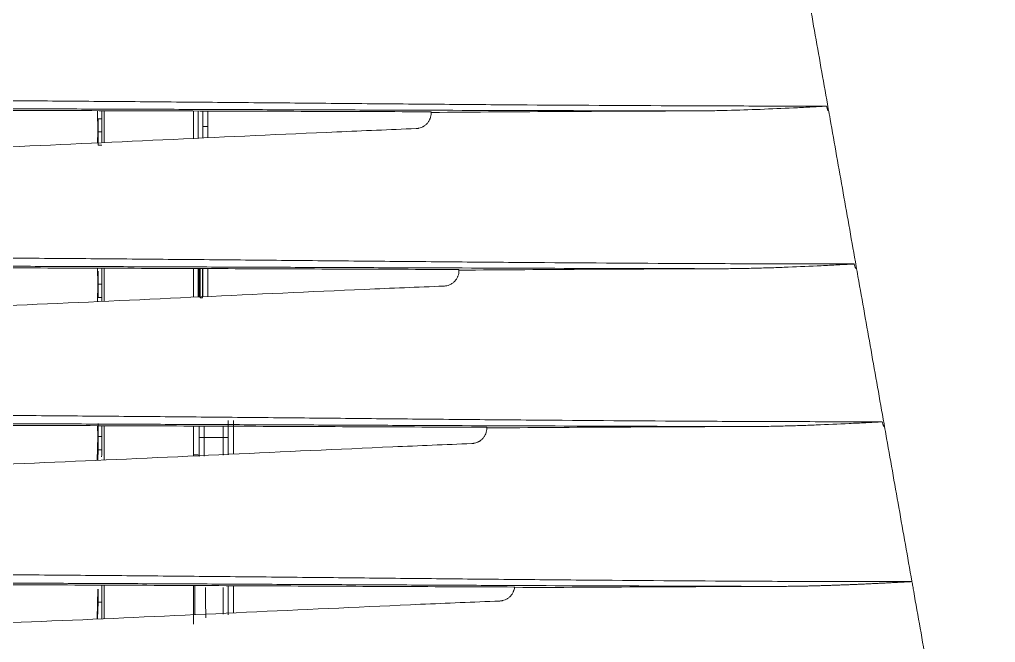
# Model space of a CAD drawing. Header units: inches. Extents: x 3778 to 56227, y -16914 to 35091.
# Drawn here: x 47542.5 to 47638.9, y -10951.8 to -10890.2 of the extents above; entities that cross this region are included whole.
import ezdxf

# ---------------------------------------------------------------- set-up
doc = ezdxf.new("R2010")
doc.units = ezdxf.units.IN
doc.header["$LTSCALE"] = 100
doc.header["$MEASUREMENT"] = 0
doc.layers.add('2-con', color=2, linetype='Continuous')
doc.layers.add('mark-B', color=2, linetype='Continuous', lineweight=20)

# ---------------------------------------------------------------- blocks, each defined once
blk = doc.blocks.new('무풍1way 일반')
at = {"layer": 'mark-B'}
for p, q in [((-430.617, -103.856), (-430.617, -100.026)), ((-430.617, -103.856), (-430.617, -100.026)), ((-434.542, -101.149), (-434.542, -103.838)), ((-434.542, -101.149), (-434.542, -103.838)), ((-434.04, -103.84), (-434.04, -101.126)), ((-434.04, -103.84), (-434.04, -101.126)), ((-430.746, -100.981), (-430.741, -103.855)), ((-430.746, -100.981), (-430.741, -103.855)), ((-430.593, -100.976), (-430.593, -103.856)), ((-421.772, -103.896), (-421.772, -100.613)), ((-421.553, -103.897), (-421.553, -100.604)), ((-421.178, -102.206), (-421.129, -100.586)), ((-421.165, -103.509), (-421.077, -100.584)), ((-430.617, -102.203), (-430.593, -102.227)), ((-421.553, -102.206), (-421.178, -102.206)), ((-430.593, -116.66), (-430.593, -119.619)), ((-421.772, -119.655), (-421.772, -116.29)), ((-421.522, -116.57), (-421.54, -116.778)), ((-421.178, -117.268), (-421.148, -116.264)), ((-421.165, -118.571), (-421.095, -116.262)), ((-434.542, -116.836), (-434.542, -120.162)), ((-434.542, -116.836), (-434.542, -120.162)), ((-434.04, -120.162), (-434.04, -116.813)), ((-434.04, -120.162), (-434.04, -116.813)), ((-431.054, -116.79), (-430.593, -116.79)), ((-431.054, -116.79), (-430.593, -116.79)), ((-421.553, -119.656), (-421.553, -117.133)), ((-421.553, -117.268), (-421.178, -117.268)), ((-433.53, -118.502), (-434.032, -118.502)), ((-434.032, -118.502), (-434.032, -119.604)), ((-433.53, -118.502), (-434.032, -118.502)), ((-434.032, -118.502), (-434.032, -119.604)), ((-433.53, -119.606), (-433.53, -118.502)), ((-431.662, -118.502), (-433.53, -118.502)), ((-433.53, -119.606), (-433.53, -118.502)), ((-431.662, -118.502), (-433.53, -118.502)), ((-431.662, -118.502), (-431.662, -119.613)), ((-431.662, -118.502), (-431.16, -118.502)), ((-431.662, -118.502), (-431.662, -119.613)), ((-431.662, -118.502), (-431.16, -118.502)), ((-431.16, -119.615), (-431.16, -118.502)), ((-431.16, -119.615), (-431.16, -118.502)), ((-421.553, -118.572), (-421.192, -118.572)), ((-421.132, -119.656), (-421.165, -118.571)), ((-421.772, -135.221), (-421.772, -131.968)), ((-421.553, -135.221), (-421.553, -131.958)), ((-421.165, -133.633), (-421.114, -131.939)), ((-432.025, -132.41), (-432.025, -135.182)), ((-432.025, -132.41), (-432.025, -135.182)), ((-431.523, -135.184), (-431.523, -132.388)), ((-431.523, -135.184), (-431.523, -132.388)), ((-431.265, -132.305), (-431.493, -132.305)), ((-431.265, -132.305), (-431.493, -132.305)), ((-431.493, -132.311), (-431.493, -135.184)), ((-431.493, -132.311), (-431.493, -135.184)), ((-431.265, -135.185), (-431.265, -132.305)), ((-431.265, -135.185), (-431.265, -132.305)), ((-431.247, -132.376), (-431.247, -135.185)), ((-431.247, -132.376), (-431.247, -135.185)), ((-431.16, -135.185), (-431.16, -132.372)), ((-431.16, -135.185), (-431.16, -132.372)), ((-431.054, -135.186), (-431.054, -132.367)), ((-431.054, -135.186), (-431.054, -132.367)), ((-430.593, -132.349), (-430.593, -135.189)), ((-421.553, -132.33), (-421.178, -132.33)), ((-421.553, -133.634), (-421.192, -133.634)), ((-421.117, -135.222), (-421.165, -133.633)), ((-421.553, -147.392), (-421.178, -147.392)), ((-432.025, -149.218), (-432.025, -148.096)), ((-432.025, -149.218), (-432.025, -148.096)), ((-431.523, -148.074), (-431.523, -149.218)), ((-431.523, -148.074), (-431.523, -149.218)), ((-431.054, -150.757), (-431.054, -148.053)), ((-431.054, -150.757), (-431.054, -148.053)), ((-430.593, -148.032), (-430.593, -150.76)), ((-421.772, -150.788), (-421.772, -147.638)), ((-421.553, -150.789), (-421.553, -147.628)), ((-421.165, -148.695), (-421.132, -147.608)), ((-431.523, -149.218), (-432.025, -149.218)), ((-432.025, -149.218), (-432.025, -150.754)), ((-431.523, -149.218), (-432.025, -149.218)), ((-432.025, -149.218), (-432.025, -150.754)), ((-431.523, -150.756), (-431.523, -149.218)), ((-431.523, -150.756), (-431.523, -149.218)), ((-421.553, -148.696), (-421.192, -148.696)), ((-421.102, -150.79), (-421.165, -148.695)), ((-421.553, -150), (-421.178, -150))]:
    blk.add_line(p, q, dxfattribs=at)
for centre, major_axis, ratio, start_param, end_param in [((-434.041, -112.86), (0, -18.073), 0.000394, 2.098791, 2.290284), ((-434.041, -112.86), (0, -18.073), 0.000394, 2.098791, 2.290284), ((-433.539, -112.86), (0, 18.575), 0.000394, 5.23084, 5.404171), ((-433.539, -112.86), (0, 18.575), 0.000394, 5.23084, 5.404171), ((-432.068, -112.86), (0, -18.575), 0.017916, 2.089076, 2.28753), ((-432.068, -112.86), (0, -18.575), 0.017916, 2.089076, 2.28753), ((-421.165, -103.51), (0, -1.506), 0.017455, 3.665191, 4.712389), ((-431.846, -118.502), (0, -10.041), 0.018308, 1.570796, 1.757918), ((-431.846, -118.502), (0, -10.041), 0.018308, 1.570796, 1.757918), ((-431.344, -118.502), (0, -10.543), 0.017455, 1.570796, 1.751234), ((-431.344, -118.502), (0, -10.543), 0.017455, 1.570796, 1.751234), ((-434.036, -118.502), (0, -9.539), 0.000394, 1.570796, 1.751471), ((-434.036, -118.502), (0, -9.539), 0.000394, 1.570796, 1.751471), ((-433.534, -118.502), (0, 10.041), 0.000394, 4.712389, 4.887435), ((-433.534, -118.502), (0, 10.041), 0.000394, 4.712389, 4.887435), ((-421.165, -118.572), (0, -1.506), 0.017455, 3.665191, 4.712389), ((-421.165, -118.572), (0, -1.506), 0.017455, 4.712389, 5.759587), ((-421.165, -133.634), (0, -1.506), 0.017455, 3.665191, 4.712389), ((-421.165, -133.634), (0, -1.506), 0.017455, 4.712389, 5.759587), ((-421.165, -148.696), (0, -1.506), 0.017455, 3.665191, 4.712389), ((-421.165, -148.696), (0, -1.506), 0.017455, 4.712389, 5.759587)]:
    blk.add_ellipse(centre, major_axis=major_axis, ratio=ratio, start_param=start_param, end_param=end_param, dxfattribs=at)
for points, knots in [([(-547.103, -68.744), (-545.452, -78.159), (-543.8, -87.574), (-540.495, -106.405), (-538.843, -115.821), (-535.536, -134.653), (-533.883, -144.069), (-530.575, -162.903), (-528.921, -172.319), (-523.956, -200.571), (-520.646, -219.406), (-515.677, -247.659), (-514.02, -257.077), (-511.535, -271.205), (-510.706, -275.914), (-509.463, -282.978), (-509.049, -285.332), (-508.22, -290.042), (-507.806, -292.396), (-507.391, -294.751)], [0, 0, 0, 0, 0.125, 0.125, 0.25, 0.25, 0.375, 0.375, 0.5, 0.5, 0.75, 0.75, 0.875, 0.875, 0.9375, 0.9375, 0.96875, 0.96875, 1, 1, 1, 1]), ([(-547.103, -68.744), (-545.452, -78.159), (-543.8, -87.574), (-540.495, -106.405), (-538.843, -115.821), (-535.536, -134.653), (-533.883, -144.069), (-530.575, -162.903), (-528.921, -172.319), (-523.956, -200.571), (-520.646, -219.406), (-515.677, -247.659), (-514.02, -257.077), (-511.535, -271.205), (-510.706, -275.914), (-509.463, -282.978), (-509.049, -285.332), (-508.22, -290.042), (-507.806, -292.396), (-507.391, -294.751)], [0, 0, 0, 0, 0.125, 0.125, 0.25, 0.25, 0.375, 0.375, 0.5, 0.5, 0.75, 0.75, 0.875, 0.875, 0.9375, 0.9375, 0.96875, 0.96875, 1, 1, 1, 1]), ([(-506.168, -252.885), (-507.106, -247.71), (-509.735, -233.164), (-514.015, -209.239), (-518.986, -181.108), (-523.904, -152.97), (-528.766, -124.824), (-533.565, -96.669), (-536.717, -77.892), (-538.289, -68.503)], [0, 0, 0, 0, 0.084285, 0.236904, 0.389524, 0.542143, 0.694762, 0.847381, 1, 1, 1, 1]), ([(-504.34, -88.71), (-503.91, -91.137), (-503.052, -95.99), (-502.194, -100.843), (-501.764, -103.27)], [0, 0, 0, 0, 0.5, 1, 1, 1, 1]), ([(-371.951, -99.253), (-377.376, -99.253), (-388.224, -99.379), (-404.466, -99.85), (-420.673, -100.509), (-436.858, -101.262), (-450.248, -101.884), (-458.251, -102.222), (-460.855, -102.326)], [0, 0, 0, 0, 0.182418, 0.364836, 0.547254, 0.729672, 0.91209, 1, 1, 1, 1]), ([(-538.937, -101.2), (-538.207, -105.348), (-537.478, -109.497), (-536.019, -117.794), (-535.29, -121.943), (-533.101, -134.39), (-531.642, -142.687), (-527.263, -167.582), (-524.342, -184.179), (-518.497, -217.373), (-515.573, -233.971), (-511.188, -258.87), (-509.727, -267.17), (-508.084, -276.507), (-507.901, -277.545), (-507.536, -279.62), (-507.353, -280.657), (-506.989, -282.732), (-506.807, -283.77), (-506.532, -285.326), (-506.441, -285.845), (-506.257, -286.882), (-505.981, -288.438), (-505.706, -289.994), (-505.435, -291.551), (-505.345, -292.07), (-505.209, -292.848), (-505.163, -293.107), (-505.07, -293.626), (-505.023, -293.885), (-504.88, -294.662), (-504.78, -295.179), (-504.619, -295.952), (-504.564, -296.209), (-504.448, -296.722), (-504.267, -297.49), (-504.066, -298.253), (-503.852, -299.012), (-503.742, -299.391), (-503.608, -299.832), (-503.54, -300.052), (-503.505, -300.162), (-503.49, -300.209), (-503.481, -300.241), (-503.476, -300.257), (-503.471, -300.272)], [0, 0, 0, 0, 0.0625, 0.0625, 0.125, 0.125, 0.25, 0.25, 0.5, 0.5, 0.75, 0.75, 0.875, 0.875, 0.890625, 0.890625, 0.90625, 0.90625, 0.921875, 0.921875, 0.929687, 0.929687, 0.9375, 0.953125, 0.953125, 0.960937, 0.960937, 0.964844, 0.964844, 0.96875, 0.96875, 0.976562, 0.976562, 0.980469, 0.980469, 0.984375, 0.992188, 0.992188, 0.996094, 0.998047, 0.999023, 0.999512, 0.999756, 0.999756, 1, 1, 1, 1]), ([(-504.401, -300.59), (-504.719, -299.585), (-505.005, -298.571), (-505.319, -297.294), (-505.379, -297.038), (-505.496, -296.525), (-505.552, -296.268), (-505.714, -295.495), (-505.815, -294.978), (-505.959, -294.201), (-506.007, -293.941), (-506.1, -293.423), (-506.146, -293.163), (-506.282, -292.384), (-506.372, -291.865), (-506.643, -290.307), (-506.918, -288.75), (-507.194, -287.194), (-507.378, -286.156), (-507.47, -285.637), (-507.744, -284.08), (-507.927, -283.041), (-508.292, -280.965), (-508.474, -279.927), (-508.839, -277.851), (-509.022, -276.813), (-510.666, -267.47), (-512.128, -259.165), (-516.515, -234.252), (-519.441, -217.645), (-525.288, -184.431), (-528.21, -167.824), (-532.591, -142.915), (-534.05, -134.612), (-536.24, -122.159), (-536.969, -118.007), (-538.428, -109.705), (-539.158, -105.554), (-539.888, -101.403)], [0, 0, 0, 0, 0.015625, 0.015625, 0.019531, 0.019531, 0.023437, 0.023437, 0.03125, 0.03125, 0.035156, 0.035156, 0.039062, 0.039062, 0.046875, 0.046875, 0.0625, 0.070312, 0.070312, 0.078125, 0.078125, 0.09375, 0.09375, 0.109375, 0.109375, 0.125, 0.125, 0.25, 0.25, 0.5, 0.5, 0.75, 0.75, 0.875, 0.875, 0.9375, 0.9375, 1, 1, 1, 1]), ([(-462.325, -103.716), (-462.318, -103.625), (-462.302, -103.535), (-462.267, -103.404), (-462.253, -103.36), (-462.229, -103.296), (-462.221, -103.275), (-462.203, -103.232), (-462.193, -103.211), (-462.143, -103.108), (-462.096, -103.029), (-462.015, -102.918), (-461.986, -102.883), (-461.94, -102.83), (-461.924, -102.813), (-461.892, -102.78), (-461.876, -102.764), (-461.792, -102.684), (-461.719, -102.627), (-461.603, -102.552), (-461.563, -102.528), (-461.48, -102.484), (-461.438, -102.464), (-461.31, -102.411), (-461.222, -102.383), (-461.109, -102.357), (-461.086, -102.353), (-461.04, -102.345), (-461.017, -102.341), (-460.948, -102.332), (-460.901, -102.328), (-460.855, -102.326)], [0, 0, 0, 0, 0.125, 0.125, 0.1875, 0.1875, 0.21875, 0.21875, 0.25, 0.25, 0.375, 0.375, 0.4375, 0.4375, 0.46875, 0.46875, 0.5, 0.5, 0.625, 0.625, 0.6875, 0.6875, 0.75, 0.75, 0.875, 0.875, 0.90625, 0.90625, 0.9375, 0.9375, 1, 1, 1, 1]), ([(-501.593, -104.241), (-501.505, -104.236), (-501.329, -104.227), (-501.068, -104.214), (-500.809, -104.2), (-500.553, -104.187), (-500.299, -104.174), (-500.048, -104.161), (-499.8, -104.148), (-499.554, -104.136), (-499.31, -104.123), (-499.07, -104.111), (-498.832, -104.1), (-498.596, -104.088), (-498.363, -104.077), (-498.133, -104.065), (-497.905, -104.054), (-497.68, -104.044), (-497.457, -104.033), (-497.238, -104.023), (-497.02, -104.013), (-496.805, -104.003), (-496.593, -103.994), (-496.384, -103.984), (-496.177, -103.975), (-495.973, -103.966), (-495.771, -103.958), (-495.572, -103.949), (-495.375, -103.941), (-495.181, -103.934), (-494.917, -103.923), (-494.582, -103.91), (-494.179, -103.895), (-493.78, -103.881), (-493.386, -103.868), (-492.998, -103.856), (-492.614, -103.844), (-492.234, -103.833), (-491.86, -103.823), (-491.491, -103.814), (-491.126, -103.806), (-490.766, -103.799), (-490.411, -103.792), (-490.061, -103.786), (-489.716, -103.781), (-489.376, -103.778), (-489.04, -103.774), (-488.709, -103.772), (-488.491, -103.771), (-488.382, -103.771)], [0, 0, 0, 0, 0.019996, 0.039795, 0.059398, 0.078804, 0.098014, 0.117027, 0.135843, 0.154462, 0.172885, 0.191111, 0.20914, 0.226972, 0.244608, 0.262047, 0.279289, 0.296334, 0.313182, 0.329833, 0.346288, 0.362545, 0.378606, 0.394469, 0.410136, 0.425606, 0.440878, 0.455954, 0.470833, 0.485515, 0.5, 0.530904, 0.561441, 0.591609, 0.62141, 0.650842, 0.679907, 0.708603, 0.736932, 0.764893, 0.792486, 0.819711, 0.846569, 0.873059, 0.899182, 0.924937, 0.950325, 0.975346, 1, 1, 1, 1]), ([(-462.319, -103.643), (-466.656, -103.674), (-470.997, -103.7), (-477.512, -103.733), (-479.685, -103.742), (-484.032, -103.759), (-486.207, -103.765), (-488.382, -103.771)], [0, 0, 0, 0, 0.5, 0.5, 0.75, 0.75, 1, 1, 1, 1]), ([(-488.382, -103.771), (-483.482, -103.781), (-478.585, -103.796), (-468.796, -103.832), (-463.904, -103.853), (-456.567, -103.887), (-454.122, -103.899), (-449.233, -103.923), (-446.788, -103.935), (-441.899, -103.959), (-437.01, -103.984), (-429.675, -104.02), (-424.785, -104.043), (-419.893, -104.066), (-417.447, -104.076), (-412.554, -104.097), (-410.107, -104.106), (-405.213, -104.124), (-402.765, -104.133), (-395.421, -104.155), (-390.524, -104.168), (-383.176, -104.18), (-380.726, -104.183), (-375.825, -104.188), (-373.374, -104.189), (-370.922, -104.189)], [0, 0, 0, 0, 0.125, 0.125, 0.25, 0.25, 0.3125, 0.3125, 0.375, 0.375, 0.4375, 0.5, 0.5625, 0.5625, 0.625, 0.625, 0.6875, 0.6875, 0.75, 0.75, 0.875, 0.875, 0.9375, 0.9375, 1, 1, 1, 1]), ([(-462.299, -103.709), (-458.5, -103.725), (-454.703, -103.743), (-447.11, -103.778), (-443.314, -103.796), (-435.721, -103.833), (-431.925, -103.851), (-424.331, -103.885), (-420.533, -103.902), (-412.936, -103.933), (-409.137, -103.948), (-401.537, -103.974), (-397.736, -103.985), (-390.132, -104.003), (-386.328, -104.011), (-381.572, -104.017), (-380.621, -104.018), (-378.718, -104.02), (-377.767, -104.021), (-374.913, -104.023), (-373.01, -104.024), (-371.108, -104.024)], [0, 0, 0, 0, 0.125, 0.125, 0.25, 0.25, 0.375, 0.375, 0.5, 0.5, 0.625, 0.625, 0.75, 0.75, 0.875, 0.875, 0.90625, 0.90625, 0.9375, 0.9375, 1, 1, 1, 1]), ([(-370.922, -105.072), (-371.007, -105.072), (-371.093, -105.072), (-371.263, -105.072), (-371.519, -105.072), (-372.115, -105.072), (-373.308, -105.072), (-375.693, -105.071), (-377.738, -105.068), (-381.826, -105.062), (-384.551, -105.056), (-392.724, -105.031), (-398.171, -105.007), (-406.339, -104.961), (-409.062, -104.944), (-414.506, -104.906), (-417.227, -104.885), (-422.669, -104.841), (-425.39, -104.818), (-430.83, -104.769), (-433.55, -104.743), (-438.989, -104.69), (-441.708, -104.662), (-447.147, -104.607), (-449.866, -104.579), (-455.306, -104.524), (-458.025, -104.497), (-463.466, -104.446), (-466.187, -104.421), (-474.35, -104.352), (-479.793, -104.313), (-487.964, -104.272), (-490.688, -104.261), (-496.139, -104.246), (-498.865, -104.242), (-501.592, -104.241)], [0, 0, 0, 0, 0.001953, 0.001953, 0.003906, 0.007812, 0.015625, 0.03125, 0.0625, 0.0625, 0.125, 0.125, 0.25, 0.25, 0.3125, 0.3125, 0.375, 0.375, 0.4375, 0.4375, 0.5, 0.5, 0.5625, 0.5625, 0.625, 0.625, 0.6875, 0.6875, 0.75, 0.75, 0.875, 0.875, 0.9375, 0.9375, 1, 1, 1, 1]), ([(-501.587, -104.274), (-501.158, -106.701), (-500.299, -111.554), (-499.441, -116.407), (-499.012, -118.834)], [0, 0, 0, 0, 0.5, 1, 1, 1, 1]), ([(-369.199, -114.817), (-374.625, -114.817), (-385.477, -114.943), (-401.72, -115.414), (-417.924, -116.073), (-434.105, -116.826), (-447.493, -117.448), (-455.497, -117.786), (-458.102, -117.89)], [0, 0, 0, 0, 0.182407, 0.364815, 0.547222, 0.72963, 0.912037, 1, 1, 1, 1]), ([(-421.54, -116.778), (-421.54, -116.781), (-421.54, -116.785), (-421.541, -116.793), (-421.542, -116.801), (-421.542, -116.808), (-421.543, -116.816), (-421.543, -116.824), (-421.544, -116.833), (-421.544, -116.841), (-421.545, -116.849), (-421.545, -116.857), (-421.546, -116.866), (-421.546, -116.875), (-421.547, -116.883), (-421.547, -116.892), (-421.548, -116.901), (-421.548, -116.91), (-421.548, -116.919), (-421.549, -116.928), (-421.549, -116.937), (-421.549, -116.946), (-421.55, -116.955), (-421.55, -116.964), (-421.55, -116.974), (-421.551, -116.983), (-421.551, -116.992), (-421.551, -117.001), (-421.551, -117.011), (-421.551, -117.02), (-421.552, -117.03), (-421.552, -117.039), (-421.552, -117.048), (-421.552, -117.058), (-421.552, -117.067), (-421.552, -117.077), (-421.552, -117.086), (-421.553, -117.096), (-421.553, -117.105), (-421.553, -117.114), (-421.553, -117.124), (-421.553, -117.13), (-421.553, -117.133)], [0, 0, 0, 0, 0.026365, 0.052659, 0.078883, 0.105036, 0.131119, 0.157131, 0.183073, 0.208944, 0.234745, 0.260475, 0.286136, 0.311726, 0.337246, 0.362696, 0.388076, 0.413386, 0.438627, 0.463797, 0.488898, 0.513928, 0.53889, 0.563781, 0.588603, 0.613356, 0.638039, 0.662653, 0.687198, 0.711673, 0.736079, 0.760416, 0.784684, 0.808883, 0.833013, 0.857074, 0.881067, 0.904991, 0.928846, 0.952632, 0.97635, 1, 1, 1, 1]), ([(-459.573, -119.282), (-459.567, -119.19), (-459.551, -119.101), (-459.516, -118.969), (-459.502, -118.926), (-459.478, -118.861), (-459.469, -118.84), (-459.451, -118.798), (-459.442, -118.776), (-459.392, -118.673), (-459.344, -118.594), (-459.263, -118.483), (-459.234, -118.447), (-459.188, -118.395), (-459.172, -118.378), (-459.14, -118.344), (-459.123, -118.328), (-459.039, -118.248), (-458.967, -118.191), (-458.869, -118.128), (-458.85, -118.116), (-458.81, -118.092), (-458.789, -118.081), (-458.727, -118.048), (-458.685, -118.028), (-458.557, -117.975), (-458.469, -117.947), (-458.355, -117.921), (-458.332, -117.917), (-458.286, -117.909), (-458.263, -117.905), (-458.194, -117.896), (-458.148, -117.892), (-458.102, -117.89)], [0, 0, 0, 0, 0.125, 0.125, 0.1875, 0.1875, 0.21875, 0.21875, 0.25, 0.25, 0.375, 0.375, 0.4375, 0.4375, 0.46875, 0.46875, 0.5, 0.5, 0.625, 0.625, 0.65625, 0.65625, 0.6875, 0.6875, 0.75, 0.75, 0.875, 0.875, 0.90625, 0.90625, 0.9375, 0.9375, 1, 1, 1, 1]), ([(-498.658, -120.044), (-498.658, -120.044), (-498.658, -120.043), (-498.657, -120.043), (-498.657, -120.043), (-498.656, -120.043), (-498.656, -120.042), (-498.654, -120.042), (-498.653, -120.042), (-498.65, -120.041), (-498.648, -120.041), (-498.642, -120.04), (-498.637, -120.04), (-498.625, -120.038), (-498.616, -120.038), (-498.591, -120.036), (-498.574, -120.034), (-498.523, -120.031), (-498.489, -120.029), (-498.387, -120.023), (-498.319, -120.019), (-498.115, -120.008), (-497.979, -120.001), (-497.572, -119.979), (-497.3, -119.965), (-496.484, -119.923), (-495.94, -119.896), (-494.309, -119.817), (-493.221, -119.768), (-491.589, -119.704), (-491.045, -119.685), (-489.957, -119.649), (-489.413, -119.633), (-488.325, -119.606), (-487.781, -119.595), (-486.693, -119.579), (-486.149, -119.573), (-485.605, -119.572)], [0, 0, 0, 0, 0.000061, 0.000061, 0.000122, 0.000122, 0.000244, 0.000244, 0.000488, 0.000488, 0.000977, 0.000977, 0.001953, 0.001953, 0.003906, 0.003906, 0.007813, 0.007813, 0.015625, 0.015625, 0.03125, 0.03125, 0.0625, 0.0625, 0.125, 0.125, 0.25, 0.25, 0.5, 0.5, 0.625, 0.625, 0.75, 0.75, 0.875, 0.875, 1, 1, 1, 1]), ([(-485.605, -119.572), (-483.433, -119.566), (-481.261, -119.558), (-476.921, -119.54), (-474.752, -119.53), (-468.247, -119.495), (-463.914, -119.467), (-459.585, -119.433)], [0, 0, 0, 0, 0.25, 0.25, 0.5, 0.5, 1, 1, 1, 1]), ([(-485.605, -119.572), (-480.706, -119.581), (-475.809, -119.594), (-466.02, -119.626), (-461.127, -119.644), (-453.79, -119.675), (-451.344, -119.685), (-446.453, -119.706), (-444.008, -119.717), (-439.117, -119.739), (-434.227, -119.761), (-426.89, -119.792), (-421.998, -119.813), (-417.106, -119.832), (-414.659, -119.841), (-409.765, -119.859), (-407.318, -119.868), (-402.423, -119.883), (-399.975, -119.89), (-392.631, -119.91), (-387.734, -119.921), (-380.387, -119.931), (-377.937, -119.934), (-373.037, -119.938), (-370.587, -119.939), (-368.136, -119.939)], [0, 0, 0, 0, 0.125, 0.125, 0.25, 0.25, 0.3125, 0.3125, 0.375, 0.375, 0.4375, 0.5, 0.5625, 0.5625, 0.625, 0.625, 0.6875, 0.6875, 0.75, 0.75, 0.875, 0.875, 0.9375, 0.9375, 1, 1, 1, 1]), ([(-459.564, -119.5), (-455.764, -119.514), (-451.964, -119.53), (-444.365, -119.561), (-440.566, -119.577), (-432.968, -119.609), (-429.169, -119.624), (-421.569, -119.655), (-417.769, -119.669), (-410.168, -119.696), (-406.366, -119.709), (-398.762, -119.731), (-394.959, -119.74), (-387.351, -119.756), (-383.546, -119.762), (-377.838, -119.769), (-375.935, -119.77), (-372.129, -119.772), (-370.226, -119.773), (-368.323, -119.773)], [0, 0, 0, 0, 0.125, 0.125, 0.25, 0.25, 0.375, 0.375, 0.5, 0.5, 0.625, 0.625, 0.75, 0.75, 0.875, 0.875, 0.9375, 0.9375, 1, 1, 1, 1]), ([(-498.834, -119.838), (-498.405, -122.265), (-497.546, -127.118), (-496.688, -131.971), (-496.259, -134.398)], [0, 0, 0, 0, 0.5, 1, 1, 1, 1]), ([(-368.136, -120.823), (-368.221, -120.823), (-368.307, -120.823), (-368.477, -120.823), (-368.732, -120.823), (-369.328, -120.823), (-370.519, -120.823), (-372.901, -120.822), (-374.942, -120.82), (-379.025, -120.814), (-381.746, -120.808), (-389.909, -120.786), (-395.349, -120.764), (-403.508, -120.721), (-406.227, -120.706), (-411.665, -120.671), (-414.384, -120.652), (-419.821, -120.611), (-422.539, -120.589), (-427.974, -120.543), (-430.691, -120.519), (-436.125, -120.469), (-438.842, -120.443), (-444.276, -120.391), (-446.993, -120.365), (-452.427, -120.313), (-455.144, -120.287), (-460.579, -120.238), (-463.297, -120.215), (-471.451, -120.15), (-476.889, -120.113), (-485.049, -120.074), (-487.77, -120.063), (-493.213, -120.049), (-495.935, -120.045), (-498.658, -120.044)], [0, 0, 0, 0, 0.001953, 0.001953, 0.003906, 0.007812, 0.015625, 0.03125, 0.0625, 0.0625, 0.125, 0.125, 0.25, 0.25, 0.3125, 0.3125, 0.375, 0.375, 0.4375, 0.4375, 0.5, 0.5, 0.5625, 0.5625, 0.625, 0.625, 0.6875, 0.6875, 0.75, 0.75, 0.875, 0.875, 0.9375, 0.9375, 1, 1, 1, 1]), ([(-366.446, -130.381), (-371.874, -130.381), (-382.729, -130.507), (-398.973, -130.978), (-415.176, -131.637), (-431.352, -132.39), (-444.739, -133.012), (-452.743, -133.35), (-455.349, -133.454)], [0, 0, 0, 0, 0.182397, 0.364793, 0.54719, 0.729586, 0.911983, 1, 1, 1, 1]), ([(-456.822, -134.848), (-456.815, -134.756), (-456.8, -134.666), (-456.764, -134.535), (-456.75, -134.491), (-456.726, -134.427), (-456.718, -134.405), (-456.7, -134.363), (-456.69, -134.342), (-456.64, -134.238), (-456.593, -134.159), (-456.511, -134.048), (-456.482, -134.012), (-456.436, -133.96), (-456.42, -133.942), (-456.388, -133.909), (-456.371, -133.893), (-456.287, -133.813), (-456.214, -133.756), (-456.117, -133.693), (-456.097, -133.681), (-456.057, -133.657), (-456.037, -133.645), (-455.975, -133.613), (-455.933, -133.593), (-455.804, -133.539), (-455.716, -133.511), (-455.603, -133.485), (-455.58, -133.481), (-455.534, -133.473), (-455.51, -133.469), (-455.441, -133.46), (-455.395, -133.456), (-455.349, -133.454)], [0, 0, 0, 0, 0.125, 0.125, 0.1875, 0.1875, 0.21875, 0.21875, 0.25, 0.25, 0.375, 0.375, 0.4375, 0.4375, 0.46875, 0.46875, 0.5, 0.5, 0.625, 0.625, 0.65625, 0.65625, 0.6875, 0.6875, 0.75, 0.75, 0.875, 0.875, 0.90625, 0.90625, 0.9375, 0.9375, 1, 1, 1, 1]), ([(-496.081, -135.402), (-495.652, -137.829), (-494.794, -142.682), (-493.935, -147.535), (-493.506, -149.962)], [0, 0, 0, 0, 0.5, 1, 1, 1, 1]), ([(-495.895, -135.644), (-495.895, -135.643), (-495.895, -135.643), (-495.894, -135.643), (-495.894, -135.643), (-495.893, -135.642), (-495.893, -135.642), (-495.891, -135.642), (-495.89, -135.642), (-495.887, -135.641), (-495.885, -135.641), (-495.879, -135.64), (-495.874, -135.639), (-495.862, -135.638), (-495.853, -135.637), (-495.828, -135.635), (-495.811, -135.634), (-495.76, -135.631), (-495.726, -135.629), (-495.624, -135.623), (-495.556, -135.619), (-495.352, -135.608), (-495.216, -135.6), (-494.809, -135.579), (-494.537, -135.564), (-493.721, -135.522), (-493.178, -135.495), (-491.547, -135.416), (-490.459, -135.367), (-488.828, -135.303), (-488.284, -135.283), (-487.196, -135.248), (-486.652, -135.232), (-485.565, -135.205), (-485.021, -135.194), (-483.933, -135.177), (-483.389, -135.172), (-482.845, -135.17)], [0, 0, 0, 0, 0.000061, 0.000061, 0.000122, 0.000122, 0.000244, 0.000244, 0.000488, 0.000488, 0.000977, 0.000977, 0.001953, 0.001953, 0.003906, 0.003906, 0.007813, 0.007813, 0.015625, 0.015625, 0.03125, 0.03125, 0.0625, 0.0625, 0.125, 0.125, 0.25, 0.25, 0.5, 0.5, 0.625, 0.625, 0.75, 0.75, 0.875, 0.875, 1, 1, 1, 1]), ([(-365.384, -136.387), (-365.554, -136.387), (-365.724, -136.387), (-366.064, -136.387), (-366.574, -136.387), (-367.765, -136.387), (-370.146, -136.386), (-372.187, -136.384), (-376.269, -136.378), (-378.99, -136.373), (-387.151, -136.352), (-392.591, -136.332), (-400.749, -136.291), (-403.468, -136.276), (-408.906, -136.243), (-411.624, -136.225), (-417.061, -136.186), (-419.779, -136.166), (-425.214, -136.122), (-427.932, -136.098), (-433.366, -136.051), (-436.083, -136.026), (-441.517, -135.976), (-444.234, -135.951), (-449.669, -135.901), (-452.386, -135.877), (-457.821, -135.83), (-460.539, -135.808), (-468.693, -135.745), (-474.13, -135.71), (-482.289, -135.672), (-485.009, -135.662), (-490.451, -135.648), (-493.173, -135.644), (-495.895, -135.644)], [0, 0, 0, 0, 0.003906, 0.003906, 0.007813, 0.015625, 0.03125, 0.0625, 0.0625, 0.125, 0.125, 0.25, 0.25, 0.3125, 0.3125, 0.375, 0.375, 0.4375, 0.4375, 0.5, 0.5, 0.5625, 0.5625, 0.625, 0.625, 0.6875, 0.6875, 0.75, 0.75, 0.875, 0.875, 0.9375, 0.9375, 1, 1, 1, 1]), ([(-482.845, -135.17), (-480.673, -135.163), (-478.503, -135.155), (-474.163, -135.137), (-471.995, -135.126), (-465.492, -135.089), (-461.162, -135.059), (-456.836, -135.024)], [0, 0, 0, 0, 0.25, 0.25, 0.5, 0.5, 1, 1, 1, 1]), ([(-482.845, -135.17), (-477.947, -135.178), (-473.051, -135.19), (-463.263, -135.219), (-458.37, -135.236), (-451.032, -135.264), (-448.586, -135.273), (-443.695, -135.293), (-441.25, -135.302), (-436.359, -135.322), (-431.468, -135.342), (-424.131, -135.371), (-416.793, -135.398), (-411.9, -135.415), (-407.006, -135.431), (-404.559, -135.439), (-399.664, -135.453), (-397.216, -135.459), (-389.873, -135.477), (-384.977, -135.486), (-377.631, -135.496), (-375.182, -135.499), (-370.283, -135.502), (-367.834, -135.503), (-365.384, -135.503)], [0, 0, 0, 0, 0.125, 0.125, 0.25, 0.25, 0.3125, 0.3125, 0.375, 0.375, 0.4375, 0.5, 0.5625, 0.625, 0.625, 0.6875, 0.6875, 0.75, 0.75, 0.875, 0.875, 0.9375, 0.9375, 1, 1, 1, 1]), ([(-456.815, -135.092), (-453.014, -135.104), (-449.214, -135.118), (-441.614, -135.146), (-437.814, -135.161), (-430.215, -135.189), (-426.415, -135.204), (-418.815, -135.231), (-415.014, -135.244), (-407.412, -135.268), (-403.61, -135.279), (-396.006, -135.299), (-392.203, -135.308), (-384.596, -135.322), (-380.791, -135.327), (-375.084, -135.333), (-373.181, -135.335), (-369.376, -135.337), (-367.473, -135.337), (-365.57, -135.337)], [0, 0, 0, 0, 0.125, 0.125, 0.25, 0.25, 0.375, 0.375, 0.5, 0.5, 0.625, 0.625, 0.75, 0.75, 0.875, 0.875, 0.9375, 0.9375, 1, 1, 1, 1]), ([(-411.837, -147.191), (-412.032, -147.2), (-417.623, -147.443), (-428.6, -147.954), (-441.984, -148.576), (-449.988, -148.914), (-452.596, -149.019)], [0, 0, 0, 0, 0.014366, 0.411337, 0.808308, 1, 1, 1, 1]), ([(-454.071, -150.414), (-454.064, -150.322), (-454.048, -150.232), (-454.013, -150.1), (-453.999, -150.057), (-453.975, -149.992), (-453.966, -149.971), (-453.948, -149.928), (-453.939, -149.907), (-453.889, -149.803), (-453.841, -149.724), (-453.76, -149.613), (-453.731, -149.577), (-453.684, -149.524), (-453.668, -149.507), (-453.636, -149.474), (-453.619, -149.457), (-453.535, -149.378), (-453.462, -149.32), (-453.365, -149.257), (-453.345, -149.245), (-453.305, -149.221), (-453.284, -149.21), (-453.222, -149.177), (-453.18, -149.157), (-453.052, -149.103), (-452.963, -149.075), (-452.85, -149.05), (-452.827, -149.045), (-452.781, -149.037), (-452.758, -149.033), (-452.688, -149.024), (-452.642, -149.02), (-452.596, -149.019)], [0, 0, 0, 0, 0.125, 0.125, 0.1875, 0.1875, 0.21875, 0.21875, 0.25, 0.25, 0.375, 0.375, 0.4375, 0.4375, 0.46875, 0.46875, 0.5, 0.5, 0.625, 0.625, 0.65625, 0.65625, 0.6875, 0.6875, 0.75, 0.75, 0.875, 0.875, 0.90625, 0.90625, 0.9375, 0.9375, 1, 1, 1, 1]), ([(-493.329, -150.966), (-492.899, -153.393), (-492.041, -158.246), (-491.183, -163.099), (-490.753, -165.526)], [0, 0, 0, 0, 0.5, 1, 1, 1, 1]), ([(-493.132, -151.242), (-493.132, -151.242), (-493.132, -151.242), (-493.131, -151.241), (-493.131, -151.241), (-493.13, -151.241), (-493.13, -151.241), (-493.128, -151.24), (-493.127, -151.24), (-493.124, -151.239), (-493.122, -151.239), (-493.116, -151.238), (-493.112, -151.238), (-493.099, -151.236), (-493.09, -151.236), (-493.065, -151.234), (-493.048, -151.232), (-492.997, -151.229), (-492.963, -151.227), (-492.861, -151.221), (-492.793, -151.217), (-492.59, -151.206), (-492.454, -151.199), (-492.046, -151.177), (-491.774, -151.163), (-490.959, -151.12), (-490.415, -151.093), (-488.784, -151.014), (-487.697, -150.965), (-485.522, -150.88), (-484.435, -150.843), (-482.804, -150.802), (-482.26, -150.791), (-481.172, -150.774), (-480.628, -150.768), (-480.085, -150.767)], [0, 0, 0, 0, 0.000061, 0.000061, 0.000122, 0.000122, 0.000244, 0.000244, 0.000488, 0.000488, 0.000977, 0.000977, 0.001953, 0.001953, 0.003906, 0.003906, 0.007812, 0.007812, 0.015625, 0.015625, 0.03125, 0.03125, 0.0625, 0.0625, 0.125, 0.125, 0.25, 0.25, 0.5, 0.5, 0.75, 0.75, 0.875, 0.875, 1, 1, 1, 1]), ([(-362.631, -151.951), (-362.801, -151.951), (-362.971, -151.951), (-363.311, -151.951), (-363.821, -151.951), (-365.012, -151.951), (-367.392, -151.95), (-369.433, -151.948), (-373.514, -151.943), (-376.234, -151.938), (-384.394, -151.918), (-389.833, -151.899), (-397.99, -151.861), (-400.709, -151.847), (-406.146, -151.815), (-408.865, -151.798), (-414.302, -151.761), (-417.02, -151.742), (-422.455, -151.7), (-425.172, -151.678), (-430.607, -151.632), (-433.324, -151.608), (-438.759, -151.561), (-441.476, -151.537), (-446.911, -151.489), (-449.628, -151.466), (-455.063, -151.421), (-457.781, -151.399), (-465.935, -151.339), (-471.372, -151.305), (-479.529, -151.269), (-482.249, -151.26), (-487.69, -151.246), (-490.411, -151.243), (-493.132, -151.242)], [0, 0, 0, 0, 0.003906, 0.003906, 0.007813, 0.015625, 0.03125, 0.0625, 0.0625, 0.125, 0.125, 0.25, 0.25, 0.3125, 0.3125, 0.375, 0.375, 0.4375, 0.4375, 0.5, 0.5, 0.5625, 0.5625, 0.625, 0.625, 0.6875, 0.6875, 0.75, 0.75, 0.875, 0.875, 0.9375, 0.9375, 1, 1, 1, 1]), ([(-480.085, -150.767), (-477.913, -150.76), (-475.743, -150.752), (-471.405, -150.732), (-469.238, -150.72), (-462.738, -150.682), (-458.41, -150.651), (-454.086, -150.614)], [0, 0, 0, 0, 0.25, 0.25, 0.5, 0.5, 1, 1, 1, 1]), ([(-480.085, -150.767), (-475.188, -150.774), (-470.292, -150.785), (-460.505, -150.811), (-455.612, -150.827), (-448.274, -150.852), (-445.828, -150.861), (-440.937, -150.878), (-438.491, -150.887), (-433.6, -150.905), (-428.709, -150.923), (-421.371, -150.949), (-414.033, -150.973), (-409.14, -150.988), (-404.246, -151.003), (-401.799, -151.01), (-396.905, -151.022), (-394.458, -151.028), (-387.115, -151.044), (-382.22, -151.052), (-374.875, -151.061), (-372.427, -151.063), (-367.529, -151.066), (-365.08, -151.067), (-362.631, -151.067)], [0, 0, 0, 0, 0.125, 0.125, 0.25, 0.25, 0.3125, 0.3125, 0.375, 0.375, 0.4375, 0.5, 0.5625, 0.625, 0.625, 0.6875, 0.6875, 0.75, 0.75, 0.875, 0.875, 0.9375, 0.9375, 1, 1, 1, 1]), ([(-454.065, -150.682), (-450.264, -150.693), (-446.463, -150.705), (-438.863, -150.731), (-435.063, -150.744), (-427.462, -150.77), (-423.662, -150.782), (-416.06, -150.807), (-412.259, -150.818), (-404.656, -150.84), (-400.855, -150.85), (-393.25, -150.867), (-389.447, -150.875), (-381.84, -150.888), (-378.036, -150.893), (-370.427, -150.899), (-366.623, -150.901), (-362.818, -150.901)], [0, 0, 0, 0, 0.125, 0.125, 0.25, 0.25, 0.375, 0.375, 0.5, 0.5, 0.625, 0.625, 0.75, 0.75, 0.875, 0.875, 1, 1, 1, 1])]:
    blk.add_open_spline(points, degree=3, knots=knots, dxfattribs=at)
for points in [[(-501.673, -103.789), (-501.703, -103.616), (-501.734, -103.443), (-501.764, -103.27)], [(-501.673, -103.789), (-501.646, -103.94), (-501.619, -104.09), (-501.593, -104.241)], [(-462.299, -103.709), (-462.305, -103.687), (-462.312, -103.665), (-462.319, -103.643)], [(-501.592, -104.241), (-501.59, -104.252), (-501.588, -104.263), (-501.586, -104.274)], [(-499.012, -118.834), (-498.952, -119.169), (-498.893, -119.503), (-498.834, -119.838)], [(-459.585, -119.433), (-459.581, -119.383), (-459.577, -119.332), (-459.573, -119.282)], [(-459.564, -119.5), (-459.571, -119.478), (-459.578, -119.456), (-459.585, -119.433)], [(-498.79, -119.591), (-498.805, -119.673), (-498.819, -119.756), (-498.833, -119.838)], [(-498.658, -120.044), (-498.702, -119.893), (-498.746, -119.742), (-498.79, -119.591)], [(-496.259, -134.398), (-496.2, -134.733), (-496.14, -135.067), (-496.081, -135.402)], [(-456.836, -135.024), (-456.831, -134.965), (-456.827, -134.907), (-456.822, -134.848)], [(-496.027, -135.19), (-496.045, -135.261), (-496.063, -135.331), (-496.081, -135.402)], [(-495.895, -135.644), (-495.939, -135.493), (-495.983, -135.341), (-496.027, -135.19)], [(-456.815, -135.092), (-456.822, -135.069), (-456.829, -135.047), (-456.836, -135.024)], [(-493.506, -149.962), (-493.447, -150.297), (-493.388, -150.631), (-493.329, -150.966)], [(-454.086, -150.614), (-454.081, -150.547), (-454.076, -150.48), (-454.071, -150.414)], [(-493.264, -150.788), (-493.286, -150.847), (-493.307, -150.907), (-493.328, -150.966)], [(-493.132, -151.242), (-493.176, -151.091), (-493.22, -150.939), (-493.264, -150.788)], [(-454.065, -150.682), (-454.072, -150.659), (-454.079, -150.637), (-454.086, -150.614)]]:
    blk.add_open_spline(points, degree=3, dxfattribs=at)
blk = doc.blocks.new('dpdjzjs')
at = {"layer": 'mark-B', "rotation": 180}
blk.add_blockref('무풍1way 일반', (183099.915, 90780.439), dxfattribs=at)

msp = doc.modelspace()

# ---------------------------------------------------------------- block references
at = {"layer": '2-con'}
msp.add_blockref('dpdjzjs', (-135970.865, -101830.442), dxfattribs=at)

doc.saveas('drawing.dxf')
